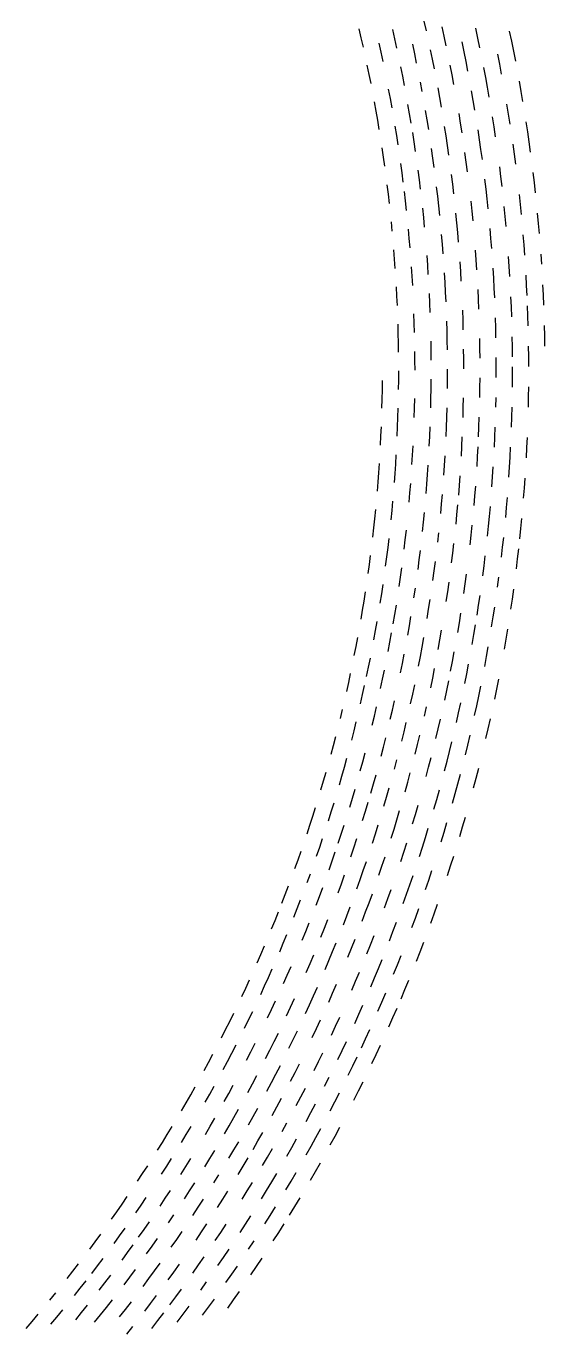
# Model space of a CAD drawing. Header units: metres. Extents: x -298 to 300, y -298 to 299.
# Drawn here: x 204.5 to 300, y -177.2 to 62.7 of the extents above; entities that cross this region are included whole.
import ezdxf

# ---------------------------------------------------------------- set-up
doc = ezdxf.new("R2010")
doc.units = ezdxf.units.M

msp = doc.modelspace()

# ---------------------------------------------------------------- linework, layer by layer
for p, q in [((278.17218, 61.79665, -692.8203), (277.77557, 63.542377, -692.8203)), ((281.45837, 60.785236, -692.8203), (281.06805, 62.551655, -692.8203)), ((266.2058, 60.471638, -692.8203), (265.81775, 62.14223, -692.8203)), ((266.5833, 58.798664, -692.8203), (266.2058, 60.471638, -692.8203)), ((272.37878, 60.293232, -692.8203), (271.99176, 62.002613, -692.8203)), ((272.75513, 58.58144, -692.8203), (272.37878, 60.293232, -692.8203)), ((281.8376, 59.016376, -692.8203), (281.45837, 60.785236, -692.8203)), ((287.64636, 60.459858, -692.8203), (287.25806, 62.265186, -692.8203)), ((288.02344, 58.65209, -692.8203), (287.64636, 60.459858, -692.8203)), ((293.87274, 59.90386, -692.8203), (293.48767, 61.748432, -692.8203)), ((269.85297, 57.851276, -692.8203), (269.48132, 59.54485, -692.8203)), ((270.214, 56.155384, -692.8203), (269.85297, 57.851276, -692.8203)), ((276.0268, 57.58144, -692.8203), (275.65674, 59.31383, -692.8203)), ((276.386, 55.84676, -692.8203), (276.0268, 57.58144, -692.8203)), ((279.29602, 56.54485, -692.8203), (278.93243, 58.29781, -692.8203)), ((285.11475, 57.94765, -692.8203), (284.7422, 59.73714, -692.8203)), ((285.47607, 56.15584, -692.8203), (285.11475, 57.94765, -692.8203)), ((294.24622, 58.056873, -692.8203), (293.87274, 59.90386, -692.8203)), ((294.60803, 56.20757, -692.8203), (294.24622, 58.056873, -692.8203)), ((267.65277, 53.765797, -692.8203), (267.30682, 55.445667, -692.8203)), ((279.64868, 54.7896, -692.8203), (279.29602, 56.54485, -692.8203)), ((282.90845, 53.69588, -692.8203), (282.56262, 55.471607, -692.8203)), ((285.82617, 54.361774, -692.8203), (285.47607, 56.15584, -692.8203)), ((291.66675, 55.666035, -692.8203), (291.30835, 57.496906, -692.8203)), ((292.01355, 53.832935, -692.8203), (291.66675, 55.666035, -692.8203)), ((267.98816, 52.08376, -692.8203), (267.65277, 53.765797, -692.8203)), ((273.81934, 53.43224, -692.8203), (273.4754, 55.150898, -692.8203)), ((274.1526, 51.711475, -692.8203), (273.81934, 53.43224, -692.8203)), ((283.2431, 51.917957, -692.8203), (282.90845, 53.69588, -692.8203)), ((289.08636, 53.215015, -692.8203), (288.7434, 55.02962, -692.8203)), ((289.41785, 51.398304, -692.8203), (289.08636, 53.215015, -692.8203)), ((271.55127, 49.349964, -692.8203), (271.23303, 51.054462, -692.8203)), ((277.39807, 50.629505, -692.8203), (277.07166, 52.370716, -692.8203)), ((280.64026, 49.511005, -692.8203), (280.3208, 51.272633, -692.8203)), ((286.8086, 48.966755, -692.8203), (286.49243, 50.76717, -692.8203)), ((289.73798, 49.579517, -692.8203), (289.41785, 51.398304, -692.8203)), ((295.62378, 50.64638, -692.8203), (295.29688, 52.502247, -692.8203)), ((295.9391, 48.7885, -692.8203), (295.62378, 50.64638, -692.8203)), ((268.93085, 47.02538, -692.8203), (268.6272, 48.71349, -692.8203)), ((271.8589, 47.64345, -692.8203), (271.55127, 49.349964, -692.8203)), ((275.08716, 46.536945, -692.8203), (274.78644, 48.263752, -692.8203)), ((280.94873, 47.747395, -692.8203), (280.64026, 49.511005, -692.8203)), ((287.11353, 47.164387, -692.8203), (286.8086, 48.966755, -692.8203)), ((293.28577, 46.479603, -692.8203), (292.9851, 48.32091, -692.8203)), ((269.22388, 45.335407, -692.8203), (268.93085, 47.02538, -692.8203)), ((275.37695, 44.808247, -692.8203), (275.08716, 46.536945, -692.8203)), ((278.3117, 45.39394, -692.8203), (278.01813, 47.14104, -692.8203)), ((284.46985, 44.786182, -692.8203), (284.17993, 46.57201, -692.8203)), ((290.62964, 44.11147, -692.8203), (290.34387, 45.936024, -692.8203)), ((293.57495, 44.636402, -692.8203), (293.28577, 46.479603, -692.8203)), ((269.5063, 43.643574, -692.8203), (269.22388, 45.335407, -692.8203)), ((272.71716, 42.512745, -692.8203), (272.44183, 44.22481, -692.8203)), ((278.5943, 43.645008, -692.8203), (278.3117, 45.39394, -692.8203)), ((281.80737, 42.4453, -692.8203), (281.53223, 44.214466, -692.8203)), ((284.74854, 42.998554, -692.8203), (284.46985, 44.786182, -692.8203)), ((287.96008, 41.746174, -692.8203), (287.6892, 43.554035, -692.8203)), ((290.90393, 42.285114, -692.8203), (290.62964, 44.11147, -692.8203)), ((296.81476, 43.203327, -692.8203), (296.53455, 45.066883, -692.8203)), ((297.08325, 41.338, -692.8203), (296.81476, 43.203327, -692.8203)), ((272.9818, 40.799, -692.8203), (272.71716, 42.512745, -692.8203)), ((275.92407, 41.34554, -692.8203), (275.65594, 43.077778, -692.8203)), ((276.18127, 39.611652, -692.8203), (275.92407, 41.34554, -692.8203)), ((282.0714, 40.674427, -692.8203), (281.80737, 42.4453, -692.8203)), ((288.2196, 39.936634, -692.8203), (287.96008, 41.746174, -692.8203)), ((294.3728, 39.096333, -692.8203), (294.11847, 40.94469, -692.8203)), ((297.34003, 39.471058, -692.8203), (297.08325, 41.338, -692.8203)), ((270.28967, 38.55782, -692.8203), (270.03918, 40.25472, -692.8203)), ((270.52948, 36.859364, -692.8203), (270.28967, 38.55782, -692.8203)), ((279.3761, 38.387928, -692.8203), (279.12653, 40.141926, -692.8203)), ((279.6147, 36.632343, -692.8203), (279.3761, 38.387928, -692.8203)), ((282.32434, 38.901905, -692.8203), (282.0714, 40.674427, -692.8203)), ((285.5171, 37.625538, -692.8203), (285.2721, 39.41817, -692.8203)), ((288.4677, 38.125477, -692.8203), (288.2196, 39.936634, -692.8203)), ((294.6156, 37.246387, -692.8203), (294.3728, 39.096333, -692.8203)), ((273.71094, 35.64815, -692.8203), (273.47876, 37.366627, -692.8203)), ((276.88745, 34.400623, -692.8203), (276.66296, 36.13912, -692.8203)), ((285.75073, 35.83141, -692.8203), (285.5171, 37.625538, -692.8203)), ((291.8863, 34.96346, -692.8203), (291.65796, 36.79616, -692.8203)), ((273.9325, 33.92821, -692.8203), (273.71094, 35.64815, -692.8203)), ((277.10107, 32.660755, -692.8203), (276.88745, 34.400623, -692.8203)), ((283.0161, 33.575214, -692.8203), (282.79663, 35.352222, -692.8203)), ((289.1438, 32.683094, -692.8203), (288.9298, 34.498646, -692.8203)), ((292.1031, 33.129322, -692.8203), (291.8863, 34.96346, -692.8203)), ((298.03992, 33.86083, -692.8203), (297.81836, 35.73238, -692.8203)), ((298.2497, 31.987936, -692.8203), (298.03992, 33.86083, -692.8203)), ((271.18488, 31.7553, -692.8203), (270.9771, 33.458027, -692.8203)), ((271.38196, 30.05126, -692.8203), (271.18488, 31.7553, -692.8203)), ((274.34296, 30.484274, -692.8203), (274.14313, 32.206898, -692.8203)), ((280.26416, 31.357046, -692.8203), (280.05872, 33.11687, -692.8203)), ((280.45856, 29.595968, -692.8203), (280.26416, 31.357046, -692.8203)), ((283.22437, 31.796804, -692.8203), (283.0161, 33.575214, -692.8203)), ((289.3463, 30.866201, -692.8203), (289.1438, 32.683094, -692.8203)), ((295.4702, 29.832235, -692.8203), (295.27405, 31.687796, -692.8203)), ((274.53198, 28.760427, -692.8203), (274.34296, 30.484274, -692.8203)), ((277.67615, 27.433432, -692.8203), (277.49542, 29.177084, -692.8203)), ((280.64185, 27.8337, -692.8203), (280.45856, 29.595968, -692.8203)), ((286.5725, 28.641012, -692.8203), (286.38403, 30.440542, -692.8203)), ((289.53748, 29.048056, -692.8203), (289.3463, 30.866201, -692.8203)), ((292.68433, 27.6191, -692.8203), (292.50214, 29.457052, -692.8203)), ((295.65472, 27.975485, -692.8203), (295.4702, 29.832235, -692.8203)), ((271.9088, 24.93212, -692.8203), (271.7439, 26.639608, -692.8203)), ((277.84595, 25.68865, -692.8203), (277.67615, 27.433432, -692.8203)), ((283.78204, 26.454184, -692.8203), (283.6073, 28.236227, -692.8203)), ((283.94556, 24.671041, -692.8203), (283.78204, 26.454184, -692.8203)), ((286.74976, 26.840322, -692.8203), (286.5725, 28.641012, -692.8203)), ((292.85498, 25.78002, -692.8203), (292.68433, 27.6191, -692.8203)), ((298.80835, 26.361685, -692.8203), (298.6339, 28.238272, -692.8203)), ((275.03406, 23.582083, -692.8203), (274.87756, 25.309256, -692.8203)), ((281.12537, 22.540335, -692.8203), (280.97534, 24.305807, -692.8203)), ((284.0979, 22.886892, -692.8203), (283.94556, 24.671041, -692.8203)), ((290.04224, 23.586813, -692.8203), (289.88544, 25.408285, -692.8203)), ((296.1383, 22.398672, -692.8203), (295.98877, 24.258627, -692.8203)), ((298.97107, 24.484, -692.8203), (298.80835, 26.361685, -692.8203)), ((275.1797, 21.853933, -692.8203), (275.03406, 23.582083, -692.8203)), ((281.2644, 20.773916, -692.8203), (281.12537, 22.540335, -692.8203)), ((290.18762, 21.764364, -692.8203), (290.04224, 23.586813, -692.8203)), ((296.27606, 20.537802, -692.8203), (296.1383, 22.398672, -692.8203)), ((272.33923, 19.803762, -692.8203), (272.20654, 21.51412, -692.8203)), ((272.46118, 18.092611, -692.8203), (272.33923, 19.803762, -692.8203)), ((278.4154, 18.699697, -692.8203), (278.28955, 20.448294, -692.8203)), ((284.48755, 17.529104, -692.8203), (284.3689, 19.315847, -692.8203)), ((287.34534, 19.62731, -692.8203), (287.21344, 21.431967, -692.8203)), ((287.46588, 17.821829, -692.8203), (287.34534, 19.62731, -692.8203)), ((293.422, 18.41384, -692.8203), (293.2976, 20.256704, -692.8203)), ((299.38818, 18.845266, -692.8203), (299.26093, 20.725729, -692.8203)), ((275.5515, 16.664389, -692.8203), (275.43842, 18.39504, -692.8203)), ((278.53033, 16.950369, -692.8203), (278.4154, 18.699697, -692.8203)), ((281.61475, 15.469839, -692.8203), (281.50903, 17.238607, -692.8203)), ((284.59497, 15.741598, -692.8203), (284.48755, 17.529104, -692.8203)), ((290.55505, 16.291922, -692.8203), (290.4441, 18.116842, -692.8203)), ((293.53485, 16.570211, -692.8203), (293.422, 18.41384, -692.8203)), ((296.61932, 14.950369, -692.8203), (296.5166, 16.813559, -692.8203)), ((272.76257, 12.954855, -692.8203), (272.67285, 14.668081, -692.8203)), ((275.6537, 14.933065, -692.8203), (275.5515, 16.664389, -692.8203)), ((281.70923, 13.70043, -692.8203), (281.61475, 15.469839, -692.8203)), ((290.6546, 14.46633, -692.8203), (290.55505, 16.291922, -692.8203)), ((290.74268, 12.640127, -692.8203), (290.6546, 14.46633, -692.8203)), ((296.71033, 13.086538, -692.8203), (296.61932, 14.950369, -692.8203)), ((299.69897, 13.199514, -692.8203), (299.60718, 15.082083, -692.8203)), ((272.8415, 11.241079, -692.8203), (272.76257, 12.954855, -692.8203)), ((278.80908, 11.698385, -692.8203), (278.72717, 13.449636, -692.8203)), ((281.79272, 11.93041, -692.8203), (281.70923, 13.70043, -692.8203)), ((287.75952, 12.401297, -692.8203), (287.67297, 14.208761, -692.8203)), ((287.83466, 10.593313, -692.8203), (287.75952, 12.401297, -692.8203)), ((293.80383, 11.035452, -692.8203), (293.72577, 12.880941, -692.8203)), ((299.77893, 11.316366, -692.8203), (299.69897, 13.199514, -692.8203)), ((275.95355, 8.002157, -692.8203), (275.8949, 9.735586, -692.8203)), ((278.88, 9.946615, -692.8203), (278.80908, 11.698385, -692.8203)), ((284.9124, 8.585775, -692.8203), (284.8499, 10.375479, -692.8203)), ((293.87024, 9.189505, -692.8203), (293.80383, 11.035452, -692.8203)), ((296.85718, 9.35729, -692.8203), (296.7896, 11.222128, -692.8203)), ((273.01367, 6.097158, -692.8203), (272.96704, 7.812155, -692.8203)), ((276.00134, 6.268393, -692.8203), (275.95355, 8.002157, -692.8203)), ((281.97632, 6.617666, -692.8203), (281.92627, 8.388967, -692.8203)), ((284.96362, 6.795706, -692.8203), (284.9124, 8.585775, -692.8203)), ((290.9381, 7.15859, -692.8203), (290.8844, 8.986166, -692.8203)), ((296.9131, 7.491995, -692.8203), (296.85718, 9.35729, -692.8203)), ((299.94775, 5.664358, -692.8203), (299.90332, 7.548727, -692.8203)), ((273.04956, 4.381857, -692.8203), (273.01367, 6.097158, -692.8203)), ((282.01526, 4.84606, -692.8203), (281.97632, 6.617666, -692.8203)), ((282.0431, 3.07424, -692.8203), (282.01526, 4.84606, -692.8203)), ((288.02173, 3.357473, -692.8203), (287.99194, 5.166861, -692.8203)), ((290.98022, 5.330648, -692.8203), (290.9381, 7.15859, -692.8203)), ((294.00006, 3.649496, -692.8203), (293.96838, 5.49645, -692.8203)), ((299.98035, 3.779745, -692.8203), (299.94775, 5.664358, -692.8203)), ((273.0746, 2.666342, -692.8203), (273.04956, 4.381857, -692.8203)), ((276.07922, 1.065603, -692.8203), (276.06415, 2.800039, -692.8203)), ((279.0536, 2.935995, -692.8203), (279.02673, 4.689047, -692.8203)), ((279.06946, 1.182791, -692.8203), (279.0536, 2.935995, -692.8203)), ((285.04993, 1.42394, -692.8203), (285.0324, 3.214712, -692.8203)), ((288.04004, 1.547903, -692.8203), (288.02173, 3.357473, -692.8203)), ((294.02014, 1.802389, -692.8203), (294.00006, 3.649496, -692.8203)), ((297.0103, 1.894491, -692.8203), (296.98962, 3.760519, -692.8203)), ((276.08337, -0.668894, -692.8203), (276.07922, 1.065603, -692.8203)), ((285.05615, -0.366923, -692.8203), (285.04993, 1.42394, -692.8203)), ((291.03778, -0.154307, -692.8203), (291.0301, 1.674154, -692.8203)), ((297.0193, 0.028311, -692.8203), (297.0103, 1.894491, -692.8203)), ((273.08514, -2.480723, -692.8203), (273.0924, -0.764994, -692.8203)), ((279.05103, -4.077066, -692.8203), (279.06818, -2.323801, -692.8203)), ((282.04297, -4.013987, -692.8203), (282.0597, -2.241953, -692.8203)), ((282.0597, -2.241953, -692.8203), (282.0653, -0.469858, -692.8203)), ((288.02686, -3.881083, -692.8203), (288.0426, -2.071421, -692.8203)), ((291.03406, -1.982767, -692.8203), (291.03778, -0.154307, -692.8203)), ((294.01062, -3.739359, -692.8203), (294.0254, -1.89213, -692.8203)), ((294.0254, -1.89213, -692.8203), (294.02856, -0.04484, -692.8203)), ((270.04602, -5.949411, -692.8203), (270.07513, -4.252665, -692.8203)), ((270.07513, -4.252665, -692.8203), (270.09363, -2.555796, -692.8203)), ((270.08514, -4.242664, -692.8203), (270.10364, -2.545796, -692.8203)), ((273.06714, -4.19639, -692.8203), (273.08514, -2.480723, -692.8203)), ((279.02283, -5.83021, -692.8203), (279.05103, -4.077066, -692.8203)), ((287.99963, -5.690592, -692.8203), (288.02686, -3.881083, -692.8203)), ((296.97583, -5.570108, -692.8203), (297.00208, -3.70405, -692.8203)), ((270.00623, -7.645945, -692.8203), (270.04602, -5.949411, -692.8203)), ((275.9911, -7.606333, -692.8203), (276.03052, -5.872202, -692.8203)), ((278.98364, -7.583139, -692.8203), (279.02283, -5.83021, -692.8203)), ((284.96863, -7.529947, -692.8203), (285.0074, -5.739389, -692.8203)), ((290.95374, -7.467661, -692.8203), (290.99194, -5.639536, -692.8203)), ((296.93787, -7.435984, -692.8203), (296.97583, -5.570108, -692.8203)), ((272.8871, -11.057077, -692.8203), (272.94824, -9.342356, -692.8203)), ((272.94824, -9.342356, -692.8203), (272.99866, -7.627268, -692.8203)), ((275.9408, -9.340219, -692.8203), (275.9911, -7.606333, -692.8203)), ((281.86475, -11.10029, -692.8203), (281.92603, -9.329142, -692.8203)), ((281.92603, -9.329142, -692.8203), (281.97607, -7.557657, -692.8203)), ((284.91858, -9.3202, -692.8203), (284.96863, -7.529947, -692.8203)), ((287.85004, -11.117746, -692.8203), (287.91125, -9.309, -692.8203)), ((293.83557, -11.126444, -692.8203), (293.89673, -9.2801, -692.8203)), ((293.89673, -9.2801, -692.8203), (293.9463, -7.43342, -692.8203)), ((269.82294, -12.733713, -692.8203), (269.89465, -11.038156, -692.8203)), ((272.8152, -12.771433, -692.8203), (272.8871, -11.057077, -692.8203)), ((278.79993, -12.840097, -692.8203), (278.87213, -11.088144, -692.8203)), ((281.79236, -12.871042, -692.8203), (281.86475, -11.10029, -692.8203)), ((287.77747, -12.926096, -692.8203), (287.85004, -11.117746, -692.8203)), ((290.77008, -12.950235, -692.8203), (290.84277, -11.123087, -692.8203)), ((269.74054, -14.428781, -692.8203), (269.82294, -12.733713, -692.8203)), ((278.71667, -14.591562, -692.8203), (278.79993, -12.840097, -692.8203)), ((284.7011, -14.688761, -692.8203), (284.78485, -12.899698, -692.8203)), ((290.6859, -14.776926, -692.8203), (290.77008, -12.950235, -692.8203)), ((296.66895, -14.896158, -692.8203), (296.75378, -13.031748, -692.8203)), ((272.5348, -17.911386, -692.8203), (272.63904, -16.198648, -692.8203)), ((275.52588, -18.003244, -692.8203), (275.6306, -16.271708, -692.8203)), ((275.6306, -16.271708, -692.8203), (275.7245, -14.53956, -692.8203)), ((281.50848, -18.180155, -692.8203), (281.61426, -16.41105, -692.8203)), ((284.60614, -16.477304, -692.8203), (284.7011, -14.688761, -692.8203)), ((287.49146, -18.348032, -692.8203), (287.59814, -16.5413, -692.8203)), ((287.59814, -16.5413, -692.8203), (287.69348, -14.733988, -692.8203)), ((293.47485, -18.50709, -692.8203), (293.5824, -16.66279, -692.8203)), ((293.5824, -16.66279, -692.8203), (293.6784, -14.81785, -692.8203)), ((296.5724, -16.76002, -692.8203), (296.66895, -14.896158, -692.8203)), ((269.42944, -19.510569, -692.8203), (269.54382, -17.81727, -692.8203)), ((272.4198, -19.623453, -692.8203), (272.5348, -17.911386, -692.8203)), ((278.40088, -19.842478, -692.8203), (278.51715, -18.092844, -692.8203)), ((281.3916, -19.948587, -692.8203), (281.50848, -18.180155, -692.8203)), ((290.3645, -20.253366, -692.8203), (290.48315, -18.428537, -692.8203)), ((293.3557, -20.350718, -692.8203), (293.47485, -18.50709, -692.8203)), ((269.16882, -22.894846, -692.8203), (269.30444, -21.203104, -692.8203)), ((269.30444, -21.203104, -692.8203), (269.42944, -19.510569, -692.8203)), ((272.29407, -21.334787, -692.8203), (272.4198, -19.623453, -692.8203)), ((275.14642, -23.193521, -692.8203), (275.2838, -21.464212, -692.8203)), ((278.27368, -21.59138, -692.8203), (278.40088, -19.842478, -692.8203)), ((284.25378, -21.838938, -692.8203), (284.38245, -20.052439, -692.8203)), ((290.2345, -22.077433, -692.8203), (290.3645, -20.253366, -692.8203)), ((296.2126, -22.347544, -692.8203), (296.34424, -20.485788, -692.8203)), ((274.99817, -24.921976, -692.8203), (275.14642, -23.193521, -692.8203)), ((278.13544, -23.339487, -692.8203), (278.27368, -21.59138, -692.8203)), ((280.97437, -25.249155, -692.8203), (281.12457, -23.483164, -692.8203)), ((284.1139, -23.624582, -692.8203), (284.25378, -21.838938, -692.8203)), ((286.9513, -25.56727, -692.8203), (287.10333, -23.763742, -692.8203)), ((287.10333, -23.763742, -692.8203), (287.24402, -21.9593, -692.8203)), ((296.0692, -24.208445, -692.8203), (296.2126, -22.347544, -692.8203)), ((268.69824, -27.96464, -692.8203), (268.86572, -26.275675, -692.8203)), ((271.8523, -26.463694, -692.8203), (272.0103, -24.754984, -692.8203)), ((280.8131, -27.01417, -692.8203), (280.97437, -25.249155, -692.8203)), ((283.8004, -27.193125, -692.8203), (283.96277, -25.409342, -692.8203)), ((289.7755, -27.54429, -692.8203), (289.93994, -25.722971, -692.8203)), ((292.7633, -27.716776, -692.8203), (292.92883, -25.876657, -692.8203)), ((292.92883, -25.876657, -692.8203), (293.08264, -24.035563, -692.8203)), ((268.52014, -29.652506, -692.8203), (268.69824, -27.96464, -692.8203)), ((271.6836, -28.171396, -692.8203), (271.8523, -26.463694, -692.8203)), ((277.47278, -30.322306, -692.8203), (277.6549, -28.578165, -692.8203)), ((277.6549, -28.578165, -692.8203), (277.82605, -26.832926, -692.8203)), ((283.6269, -28.9759, -692.8203), (283.8004, -27.193125, -692.8203)), ((289.59973, -29.364573, -692.8203), (289.7755, -27.54429, -692.8203)), ((295.5691, -29.78541, -692.8203), (295.7475, -27.92747, -692.8203)), ((268.33148, -31.339273, -692.8203), (268.52014, -29.652506, -692.8203)), ((274.29675, -31.82554, -692.8203), (274.48834, -30.101297, -692.8203)), ((280.26282, -32.302776, -692.8203), (280.4574, -30.541056, -692.8203)), ((286.22986, -32.771008, -692.8203), (286.4272, -30.97178, -692.8203)), ((286.4272, -30.97178, -692.8203), (286.61316, -29.171366, -692.8203)), ((289.41235, -31.183756, -692.8203), (289.59973, -29.364573, -692.8203)), ((295.37903, -31.64219, -692.8203), (295.5691, -29.78541, -692.8203)), ((270.9015, -34.990795, -692.8203), (271.1131, -33.287792, -692.8203)), ((271.1131, -33.287792, -692.8203), (271.31396, -31.583536, -692.8203)), ((274.09424, -33.548534, -692.8203), (274.29675, -31.82554, -692.8203)), ((283.03912, -34.31724, -692.8203), (283.24622, -32.538006, -692.8203)), ((291.98608, -35.06593, -692.8203), (292.1977, -33.23048, -692.8203)), ((292.1977, -33.23048, -692.8203), (292.39783, -31.393747, -692.8203)), ((294.96387, -35.352093, -692.8203), (295.17725, -33.497784, -692.8203)), ((267.7019, -36.39204, -692.8203), (267.92236, -34.709087, -692.8203)), ((270.6792, -36.692455, -692.8203), (270.9015, -34.990795, -692.8203)), ((276.63477, -37.28657, -692.8203), (276.86072, -35.547497, -692.8203)), ((276.86072, -35.547497, -692.8203), (277.07568, -33.80702, -692.8203)), ((279.6129, -37.580242, -692.8203), (279.84064, -35.82246, -692.8203)), ((282.8208, -36.095135, -692.8203), (283.03912, -34.31724, -692.8203)), ((288.78198, -36.6338, -692.8203), (289.00354, -34.81843, -692.8203)), ((294.73883, -37.20503, -692.8203), (294.96387, -35.352093, -692.8203)), ((267.47083, -38.07359, -692.8203), (267.7019, -36.39204, -692.8203)), ((273.422, -38.709606, -692.8203), (273.65686, -36.990643, -692.8203)), ((279.37427, -39.33659, -692.8203), (279.6129, -37.580242, -692.8203)), ((285.32758, -39.9546, -692.8203), (285.57007, -38.16084, -692.8203)), ((288.549, -38.447765, -692.8203), (288.78198, -36.6338, -692.8203)), ((269.9483, -41.788708, -692.8203), (270.20264, -40.091473, -692.8203)), ((273.17627, -40.427044, -692.8203), (273.422, -38.709606, -692.8203)), ((275.8916, -42.494946, -692.8203), (276.1502, -40.760357, -692.8203)), ((282.099, -41.42027, -692.8203), (282.35077, -39.64674, -692.8203)), ((285.07385, -41.746838, -692.8203), (285.32758, -39.9546, -692.8203)), ((291.28198, -40.563885, -692.8203), (291.5282, -38.732708, -692.8203)), ((266.44116, -44.784466, -692.8203), (266.71442, -43.109173, -692.8203)), ((266.71442, -43.109173, -692.8203), (266.9771, -41.43223, -692.8203)), ((269.6833, -43.484325, -692.8203), (269.9483, -41.788708, -692.8203)), ((278.59192, -44.596294, -692.8203), (278.86365, -42.844677, -692.8203)), ((281.83606, -43.19218, -692.8203), (282.099, -41.42027, -692.8203)), ((287.7818, -43.880444, -692.8203), (288.04895, -42.071148, -692.8203)), ((293.72235, -44.601757, -692.8203), (293.9939, -42.754986, -692.8203)), ((293.9939, -42.754986, -692.8203), (294.25385, -40.906536, -692.8203)), ((266.15747, -46.45802, -692.8203), (266.44116, -44.784466, -692.8203)), ((272.0857, -47.28062, -692.8203), (272.3745, -45.569805, -692.8203)), ((272.3745, -45.569805, -692.8203), (272.65247, -43.85722, -692.8203)), ((278.30908, -46.346172, -692.8203), (278.59192, -44.596294, -692.8203)), ((284.245, -47.113567, -692.8203), (284.53253, -45.326366, -692.8203)), ((287.5033, -45.68806, -692.8203), (287.7818, -43.880444, -692.8203)), ((290.47443, -46.04777, -692.8203), (290.75507, -44.221508, -692.8203)), ((268.82446, -48.560802, -692.8203), (269.12134, -46.870434, -692.8203)), ((274.74817, -49.41615, -692.8203), (275.0503, -47.68855, -692.8203)), ((275.0503, -47.68855, -692.8203), (275.3416, -45.959118, -692.8203)), ((283.9463, -48.898937, -692.8203), (284.245, -47.113567, -692.8203)), ((286.91235, -49.297894, -692.8203), (287.2135, -47.493908, -692.8203)), ((290.18225, -47.872265, -692.8203), (290.47443, -46.04777, -692.8203)), ((265.24316, -51.467632, -692.8203), (265.5584, -49.799664, -692.8203)), ((268.51697, -50.24928, -692.8203), (268.82446, -48.560802, -692.8203)), ((271.47583, -50.696667, -692.8203), (271.78613, -48.989605, -692.8203)), ((277.39478, -51.58476, -692.8203), (277.7105, -49.840466, -692.8203)), ((280.35486, -52.025433, -692.8203), (280.67328, -50.262554, -692.8203)), ((280.67328, -50.262554, -692.8203), (280.9806, -48.497692, -692.8203)), ((286.5998, -51.099987, -692.8203), (286.91235, -49.297894, -692.8203)), ((292.52026, -51.970898, -692.8203), (292.83813, -50.13145, -692.8203)), ((292.83813, -50.13145, -692.8203), (293.14447, -48.29005, -692.8203)), ((264.91748, -53.133617, -692.8203), (265.24316, -51.467632, -692.8203)), ((271.15485, -52.401806, -692.8203), (271.47583, -50.696667, -692.8203)), ((277.0681, -53.327038, -692.8203), (277.39478, -51.58476, -692.8203)), ((282.9829, -54.24336, -692.8203), (283.3152, -52.46388, -692.8203)), ((289.23706, -53.334362, -692.8203), (289.5636, -51.515636, -692.8203)), ((267.53076, -55.302807, -692.8203), (267.87012, -53.620373, -692.8203)), ((273.4311, -56.306744, -692.8203), (273.7766, -54.5872, -692.8203)), ((273.7766, -54.5872, -692.8203), (274.11127, -52.86555, -692.8203)), ((276.73047, -55.067272, -692.8203), (277.0681, -53.327038, -692.8203)), ((282.6394, -56.020733, -692.8203), (282.9829, -54.24336, -692.8203)), ((285.59442, -56.49409, -692.8203), (285.94086, -54.698162, -692.8203)), ((288.89917, -55.151012, -692.8203), (289.23706, -53.334362, -692.8203)), ((263.87756, -58.118877, -692.8203), (264.23462, -56.4593, -692.8203)), ((267.1809, -56.983105, -692.8203), (267.53076, -55.302807, -692.8203)), ((269.76392, -59.201305, -692.8203), (270.1277, -57.50471, -692.8203)), ((270.1277, -57.50471, -692.8203), (270.4807, -55.80589, -692.8203)), ((278.9704, -59.056164, -692.8203), (279.33307, -57.30174, -692.8203)), ((279.33307, -57.30174, -692.8203), (279.6847, -55.545116, -692.8203)), ((285.2367, -58.287853, -692.8203), (285.59442, -56.49409, -692.8203)), ((291.1333, -59.30778, -692.8203), (291.4973, -57.47685, -692.8203)), ((263.51007, -59.776226, -692.8203), (263.87756, -58.118877, -692.8203)), ((266.44952, -60.337017, -692.8203), (266.8205, -58.661205, -692.8203)), ((275.65198, -60.274853, -692.8203), (276.0224, -58.54124, -692.8203)), ((281.54187, -61.33949, -692.8203), (281.91882, -59.56886, -692.8203)), ((281.91882, -59.56886, -692.8203), (282.28467, -57.79591, -692.8203)), ((287.81702, -60.58784, -692.8203), (288.1891, -58.777843, -692.8203)), ((290.7578, -61.136425, -692.8203), (291.1333, -59.30778, -692.8203)), ((266.068, -62.01048, -692.8203), (266.44952, -60.337017, -692.8203)), ((271.94128, -63.162334, -692.8203), (272.32983, -61.451946, -692.8203)), ((275.27075, -62.006115, -692.8203), (275.65198, -60.274853, -692.8203)), ((284.09607, -63.655224, -692.8203), (284.48755, -61.86848, -692.8203)), ((287.43347, -62.39552, -692.8203), (287.81702, -60.58784, -692.8203)), ((262.34515, -64.73402, -692.8203), (262.74384, -63.083843, -692.8203)), ((268.2024, -65.964, -692.8203), (268.6087, -64.276985, -692.8203)), ((268.6087, -64.276985, -692.8203), (269.0044, -62.587536, -692.8203)), ((271.54187, -64.87028, -692.8203), (271.94128, -63.162334, -692.8203)), ((277.8164, -64.305336, -692.8203), (278.21204, -62.558025, -692.8203)), ((283.69336, -65.43946, -692.8203), (284.09607, -63.655224, -692.8203)), ((287.0387, -64.20075, -692.8203), (287.43347, -62.39552, -692.8203)), ((264.43713, -68.67957, -692.8203), (264.8606, -67.01612, -692.8203)), ((264.8606, -67.01612, -692.8203), (265.27356, -65.350105, -692.8203)), ((274.0617, -67.18513, -692.8203), (274.4756, -65.46131, -692.8203)), ((279.92297, -68.39744, -692.8203), (280.34436, -66.63679, -692.8203)), ((280.34436, -66.63679, -692.8203), (280.75464, -64.87351, -692.8203)), ((289.14093, -68.42649, -692.8203), (289.56238, -66.607796, -692.8203)), ((289.56238, -66.607796, -692.8203), (289.9723, -64.78651, -692.8203)), ((261.08698, -69.669136, -692.8203), (261.51672, -68.02671, -692.8203)), ((270.27954, -69.978645, -692.8203), (270.71106, -68.27848, -692.8203)), ((273.63702, -68.90635, -692.8203), (274.0617, -67.18513, -692.8203)), ((276.12408, -71.2689, -692.8203), (276.5636, -69.53199, -692.8203)), ((276.5636, -69.53199, -692.8203), (276.99207, -67.7924, -692.8203)), ((282.4181, -70.77668, -692.8203), (282.85437, -69.00028, -692.8203)), ((285.7862, -69.60117, -692.8203), (286.21503, -67.80366, -692.8203)), ((260.6469, -71.308846, -692.8203), (261.08698, -69.669136, -692.8203)), ((266.47144, -72.685616, -692.8203), (266.92004, -71.009285, -692.8203)), ((269.8374, -71.67606, -692.8203), (270.27954, -69.978645, -692.8203)), ((278.59265, -73.663185, -692.8203), (279.04712, -71.91071, -692.8203)), ((281.9707, -72.55033, -692.8203), (282.4181, -70.77668, -692.8203)), ((285.34613, -71.396, -692.8203), (285.7862, -69.60117, -692.8203)), ((262.63904, -75.305855, -692.8203), (263.1042, -73.65351, -692.8203)), ((263.1042, -73.65351, -692.8203), (263.5589, -71.9983, -692.8203)), ((266.01233, -74.35908, -692.8203), (266.47144, -72.685616, -692.8203)), ((272.29822, -74.0536, -692.8203), (272.75525, -72.340645, -692.8203)), ((278.1272, -75.41279, -692.8203), (278.59265, -73.663185, -692.8203)), ((281.5122, -74.321175, -692.8203), (281.9707, -72.55033, -692.8203)), ((287.34137, -75.67396, -692.8203), (287.80835, -73.86634, -692.8203)), ((258.78394, -77.83918, -692.8203), (259.26508, -76.211006, -692.8203)), ((259.26508, -76.211006, -692.8203), (259.73596, -74.57981, -692.8203)), ((262.16357, -76.95524, -692.8203), (262.63904, -75.305855, -692.8203)), ((267.96228, -78.43717, -692.8203), (268.44696, -76.75132, -692.8203)), ((268.44696, -76.75132, -692.8203), (268.92108, -75.06248, -692.8203)), ((274.2572, -78.18803, -692.8203), (274.74023, -76.462654, -692.8203)), ((274.74023, -76.462654, -692.8203), (275.2124, -74.73429, -692.8203)), ((283.95825, -76.763466, -692.8203), (284.43213, -74.97721, -692.8203)), ((286.86304, -77.478584, -692.8203), (287.34137, -75.67396, -692.8203)), ((264.57202, -79.361885, -692.8203), (265.06262, -77.69727, -692.8203)), ((270.86255, -79.17487, -692.8203), (271.3518, -77.47077, -692.8203)), ((280.06982, -79.615974, -692.8203), (280.5617, -77.85404, -692.8203)), ((282.97693, -80.32691, -692.8203), (283.47327, -78.54673, -692.8203)), ((283.47327, -78.54673, -692.8203), (283.95825, -76.763466, -692.8203)), ((257.2793, -82.7053, -692.8203), (257.79102, -81.0864, -692.8203)), ((260.67493, -81.88514, -692.8203), (261.18146, -80.24494, -692.8203)), ((264.07098, -81.023384, -692.8203), (264.57202, -79.361885, -692.8203)), ((266.96112, -81.79963, -692.8203), (267.46698, -80.11994, -692.8203)), ((270.36255, -80.87586, -692.8203), (270.86255, -79.17487, -692.8203)), ((276.15552, -82.38108, -692.8203), (276.66492, -80.643654, -692.8203)), ((279.5669, -81.374794, -692.8203), (280.06982, -79.615974, -692.8203)), ((256.75732, -84.32096, -692.8203), (257.2793, -82.7053, -692.8203)), ((260.15808, -83.52213, -692.8203), (260.67493, -81.88514, -692.8203)), ((266.4447, -83.47608, -692.8203), (266.96112, -81.79963, -692.8203)), ((272.21704, -85.05836, -692.8203), (272.7433, -83.34559, -692.8203)), ((272.7433, -83.34559, -692.8203), (273.2588, -81.629555, -692.8203)), ((275.6353, -84.1153, -692.8203), (276.15552, -82.38108, -692.8203)), ((281.42114, -85.648445, -692.8203), (281.95087, -83.877846, -692.8203)), ((284.83655, -84.66627, -692.8203), (285.3601, -82.87415, -692.8203)), ((256.22528, -85.93333, -692.8203), (256.75732, -84.32096, -692.8203)), ((261.9627, -87.63706, -692.8203), (262.50537, -85.988625, -692.8203)), ((262.50537, -85.988625, -692.8203), (263.0376, -84.3368, -692.8203)), ((268.25598, -87.64759, -692.8203), (268.79858, -85.95963, -692.8203)), ((268.79858, -85.95963, -692.8203), (269.33057, -84.26832, -692.8203)), ((271.68005, -86.76777, -692.8203), (272.21704, -85.05836, -692.8203)), ((277.99194, -86.631905, -692.8203), (278.52795, -84.88282, -692.8203)), ((280.88025, -87.41566, -692.8203), (281.42114, -85.648445, -692.8203)), ((284.30176, -86.45512, -692.8203), (284.83655, -84.66627, -692.8203)), ((257.98822, -90.03684, -692.8203), (258.54602, -88.41328, -692.8203)), ((258.54602, -88.41328, -692.8203), (259.09363, -86.78626, -692.8203)), ((264.27405, -90.14872, -692.8203), (264.8324, -88.485695, -692.8203)), ((264.8324, -88.485695, -692.8203), (265.38037, -86.81919, -692.8203)), ((274.00934, -89.29792, -692.8203), (274.5622, -87.57377, -692.8203)), ((276.88702, -90.11982, -692.8203), (277.44495, -88.37757, -692.8203)), ((277.44495, -88.37757, -692.8203), (277.99194, -86.631905, -692.8203)), ((253.99596, -92.34861, -692.8203), (254.5684, -90.75004, -692.8203)), ((254.5684, -90.75004, -692.8203), (255.13078, -89.14793, -692.8203)), ((260.2727, -92.56159, -692.8203), (260.8463, -90.92362, -692.8203)), ((260.8463, -90.92362, -692.8203), (261.40967, -89.28208, -692.8203)), ((266.5647, -92.69068, -692.8203), (267.13904, -91.01319, -692.8203)), ((270.00476, -91.87553, -692.8203), (270.5739, -90.17643, -692.8203)), ((273.44568, -91.01856, -692.8203), (274.00934, -89.29792, -692.8203)), ((282.63, -91.80106, -692.8203), (283.1985, -90.02259, -692.8203)), ((256.25366, -94.88618, -692.8203), (256.84204, -93.27335, -692.8203)), ((262.53625, -95.11643, -692.8203), (263.12592, -93.46415, -692.8203)), ((265.97986, -94.36457, -692.8203), (266.5647, -92.69068, -692.8203)), ((269.425, -93.57099, -692.8203), (270.00476, -91.87553, -692.8203)), ((278.60602, -94.449776, -692.8203), (279.19116, -92.6966, -692.8203)), ((282.0504, -93.575966, -692.8203), (282.63, -91.80106, -692.8203)), ((252.21849, -97.12238, -692.8203), (252.82103, -95.53483, -692.8203)), ((258.4901, -97.45356, -692.8203), (259.0946, -95.82664, -692.8203)), ((261.93628, -96.76496, -692.8203), (262.53625, -95.11643, -692.8203)), ((265.38452, -96.03474, -692.8203), (265.97986, -94.36457, -692.8203)), ((274.54602, -97.052864, -692.8203), (275.14758, -95.32514, -692.8203)), ((275.14758, -95.32514, -692.8203), (275.73828, -93.593666, -692.8203)), ((278.0099, -96.19926, -692.8203), (278.60602, -94.449776, -692.8203)), ((251.60606, -98.70612, -692.8203), (252.21849, -97.12238, -692.8203)), ((254.42796, -99.702095, -692.8203), (255.04662, -98.10059, -692.8203)), ((257.8755, -99.0767, -692.8203), (258.4901, -97.45356, -692.8203)), ((267.62183, -98.63523, -692.8203), (268.23346, -96.950905, -692.8203)), ((270.4657, -99.56715, -692.8203), (271.08313, -97.86494, -692.8203)), ((271.08313, -97.86494, -692.8203), (271.68994, -96.15891, -692.8203)), ((273.9336, -98.7768, -692.8203), (274.54602, -97.052864, -692.8203)), ((250.35136, -101.861946, -692.8203), (250.98369, -100.28599, -692.8203)), ((253.79924, -101.29969, -692.8203), (254.42796, -99.702095, -692.8203)), ((263.53552, -101.02247, -692.8203), (264.16235, -99.36378, -692.8203)), ((266.36676, -101.992195, -692.8203), (266.9995, -100.31568, -692.8203)), ((266.9995, -100.31568, -692.8203), (267.62183, -98.63523, -692.8203)), ((276.15564, -101.42481, -692.8203), (276.78467, -99.68684, -692.8203)), ((278.98566, -102.39417, -692.8203), (279.62073, -100.63828, -692.8203)), ((279.62073, -100.63828, -692.8203), (280.2448, -98.878426, -692.8203)), ((249.70915, -103.43394, -692.8203), (250.35136, -101.861946, -692.8203)), ((255.97044, -103.92252, -692.8203), (256.61566, -102.311226, -692.8203)), ((259.43286, -103.32069, -692.8203), (260.0741, -101.68766, -692.8203)), ((262.89838, -102.67725, -692.8203), (263.53552, -101.02247, -692.8203)), ((272.0315, -103.92521, -692.8203), (272.67627, -102.21305, -692.8203)), ((275.5157, -103.15879, -692.8203), (276.15564, -101.42481, -692.8203)), ((251.85301, -106.0684, -692.8203), (252.51176, -104.48292, -692.8203)), ((255.31517, -105.52976, -692.8203), (255.97044, -103.92252, -692.8203)), ((258.78125, -104.94965, -692.8203), (259.43286, -103.32069, -692.8203)), ((264.40527, -106.997536, -692.8203), (265.06958, -105.3332, -692.8203)), ((267.88916, -106.33625, -692.8203), (268.54926, -104.65006, -692.8203)), ((271.37585, -105.63328, -692.8203), (272.0315, -103.92521, -692.8203)), ((247.72337, -108.12531, -692.8203), (248.39513, -106.56565, -692.8203)), ((251.18431, -107.64976, -692.8203), (251.85301, -106.0684, -692.8203)), ((260.24597, -109.25547, -692.8203), (260.92456, -107.617165, -692.8203)), ((260.92456, -107.617165, -692.8203), (261.5929, -105.97465, -692.8203)), ((263.73053, -108.65769, -692.8203), (264.40527, -106.997536, -692.8203)), ((267.2185, -108.01832, -692.8203), (267.88916, -106.33625, -692.8203)), ((276.3352, -109.37702, -692.8203), (277.01428, -107.63758, -692.8203)), ((277.01428, -107.63758, -692.8203), (277.68237, -105.8939, -692.8203)), ((247.04185, -109.6807, -692.8203), (247.72337, -108.12531, -692.8203)), ((252.59349, -111.916756, -692.8203), (253.28893, -110.32642, -692.8203)), ((256.07306, -111.423836, -692.8203), (256.76538, -109.81168, -692.8203)), ((256.76538, -109.81168, -692.8203), (257.4475, -108.19523, -692.8203)), ((259.55713, -110.88947, -692.8203), (260.24597, -109.25547, -692.8203)), ((269.34485, -110.73243, -692.8203), (270.0326, -109.036964, -692.8203)), ((272.1532, -111.766914, -692.8203), (272.8473, -110.05378, -692.8203)), ((272.8473, -110.05378, -692.8203), (273.53064, -108.33631, -692.8203)), ((248.41057, -113.93241, -692.8203), (249.11876, -112.36829, -692.8203)), ((249.11876, -112.36829, -692.8203), (249.81718, -110.79975, -692.8203)), ((251.88799, -113.50269, -692.8203), (252.59349, -111.916756, -692.8203)), ((265.14325, -113.038795, -692.8203), (265.84558, -111.36964, -692.8203)), ((267.93762, -114.1103, -692.8203), (268.64655, -112.42359, -692.8203)), ((268.64655, -112.42359, -692.8203), (269.34485, -110.73243, -692.8203)), ((244.21825, -115.85874, -692.8203), (244.9387, -114.3209, -692.8203)), ((244.9387, -114.3209, -692.8203), (245.64946, -112.77857, -692.8203)), ((247.69249, -115.49207, -692.8203), (248.41057, -113.93241, -692.8203)), ((257.42908, -115.765236, -692.8203), (258.14862, -114.14442, -692.8203)), ((260.9275, -115.255135, -692.8203), (261.6438, -113.612404, -692.8203)), ((264.43054, -114.70353, -692.8203), (265.14325, -113.038795, -692.8203)), ((273.51, -116.29136, -692.8203), (274.23254, -114.569466, -692.8203)), ((274.23254, -114.569466, -692.8203), (274.94434, -112.843025, -692.8203)), ((249.71196, -118.23359, -692.8203), (250.44719, -116.66117, -692.8203)), ((253.20287, -117.82819, -692.8203), (253.93547, -116.233864, -692.8203)), ((255.9594, -118.99317, -692.8203), (256.69934, -117.38148, -692.8203)), ((256.69934, -117.38148, -692.8203), (257.42908, -115.765236, -692.8203)), ((260.20093, -116.89338, -692.8203), (260.9275, -115.255135, -692.8203)), ((265.7473, -119.14344, -692.8203), (266.48798, -117.47028, -692.8203)), ((269.2694, -118.57499, -692.8203), (270.00635, -116.87977, -692.8203)), ((270.00635, -116.87977, -692.8203), (270.73267, -115.17997, -692.8203)), ((241.99907, -120.44483, -692.8203), (242.7484, -118.920784, -692.8203)), ((245.47966, -120.143654, -692.8203), (246.22704, -118.597755, -692.8203)), ((248.96678, -119.80137, -692.8203), (249.71196, -118.23359, -692.8203)), ((252.46019, -119.417915, -692.8203), (253.20287, -117.82819, -692.8203)), ((261.47528, -121.31684, -692.8203), (262.22968, -119.67048, -692.8203)), ((264.99622, -120.81187, -692.8203), (265.7473, -119.14344, -692.8203)), ((271.27747, -121.42948, -692.8203), (272.0324, -119.72144, -692.8203)), ((272.0324, -119.72144, -692.8203), (272.7766, -118.008736, -692.8203)), ((240.47179, -123.47871, -692.8203), (241.24022, -121.96418, -692.8203)), ((241.24022, -121.96418, -692.8203), (241.99907, -120.44483, -692.8203)), ((244.72258, -121.68482, -692.8203), (245.47966, -120.143654, -692.8203)), ((253.67912, -123.799904, -692.8203), (254.44926, -122.20243, -692.8203)), ((257.1919, -123.39985, -692.8203), (257.95953, -121.78034, -692.8203)), ((257.95953, -121.78034, -692.8203), (258.71692, -120.156044, -692.8203)), ((260.71057, -122.95847, -692.8203), (261.47528, -121.31684, -692.8203)), ((266.9947, -123.632515, -692.8203), (267.76355, -121.95142, -692.8203)), ((245.88817, -126.02491, -692.8203), (246.67247, -124.476295, -692.8203)), ((249.39012, -125.72929, -692.8203), (250.17247, -124.1587, -692.8203)), ((250.17247, -124.1587, -692.8203), (250.94499, -122.5832, -692.8203)), ((252.89891, -125.392525, -692.8203), (253.67912, -123.799904, -692.8203)), ((262.68005, -125.78858, -692.8203), (263.46252, -124.13453, -692.8203)), ((266.21533, -125.308754, -692.8203), (266.9947, -123.632515, -692.8203)), ((238.10954, -127.99308, -692.8203), (238.90636, -126.49323, -692.8203)), ((241.59789, -127.80128, -692.8203), (242.39342, -126.27955, -692.8203)), ((242.39342, -126.27955, -692.8203), (243.17943, -124.752846, -692.8203)), ((245.0941, -127.56861, -692.8203), (245.88817, -126.02491, -692.8203)), ((248.59789, -127.29496, -692.8203), (249.39012, -125.72929, -692.8203)), ((258.35468, -127.8541, -692.8203), (259.15027, -126.22715, -692.8203)), ((261.8872, -127.43769, -692.8203), (262.68005, -125.78858, -692.8203)), ((264.625, -128.64644, -692.8203), (265.4254, -126.98008, -692.8203)), ((268.15076, -128.2134, -692.8203), (268.94843, -126.52479, -692.8203)), ((268.94843, -126.52479, -692.8203), (269.7354, -124.831215, -692.8203)), ((237.3032, -129.48793, -692.8203), (238.10954, -127.99308, -692.8203)), ((240.79271, -129.31801, -692.8203), (241.59789, -127.80128, -692.8203)), ((250.49846, -130.1407, -692.8203), (251.30858, -128.563, -692.8203)), ((254.02025, -129.829, -692.8203), (254.8283, -128.22917, -692.8203)), ((257.5489, -129.47603, -692.8203), (258.35468, -127.8541, -692.8203)), ((263.8142, -130.30772, -692.8203), (264.625, -128.64644, -692.8203)), ((246.16222, -131.9618, -692.8203), (246.98387, -130.4113, -692.8203)), ((248.84856, -133.28069, -692.8203), (249.67845, -131.71327, -692.8203)), ((249.67845, -131.71327, -692.8203), (250.49846, -130.1407, -692.8203)), ((253.20213, -131.42366, -692.8203), (254.02025, -129.829, -692.8203)), ((259.44666, -132.35481, -692.8203), (260.2705, -130.7209, -692.8203)), ((265.69427, -133.24873, -692.8203), (266.52368, -131.57545, -692.8203)), ((233.98454, -135.41588, -692.8203), (234.82817, -133.94173, -692.8203)), ((234.82817, -133.94173, -692.8203), (235.66252, -132.4623, -692.8203)), ((237.47728, -135.33363, -692.8203), (238.3203, -133.83754, -692.8203)), ((238.3203, -133.83754, -692.8203), (239.15392, -132.3362, -692.8203)), ((240.97911, -135.2108, -692.8203), (241.82133, -133.69273, -692.8203)), ((241.82133, -133.69273, -692.8203), (242.65392, -132.16942, -692.8203)), ((245.33086, -133.50716, -692.8203), (246.16222, -131.9618, -692.8203)), ((254.22429, -135.91237, -692.8203), (255.0706, -134.31114, -692.8203)), ((255.0706, -134.31114, -692.8203), (255.90685, -132.70464, -692.8203)), ((261.3191, -135.2607, -692.8203), (262.1612, -133.61494, -692.8203)), ((264.85437, -134.91682, -692.8203), (265.69427, -133.24873, -692.8203)), ((233.13164, -136.88472, -692.8203), (233.98454, -135.41588, -692.8203)), ((242.77867, -138.11153, -692.8203), (243.63902, -136.58205, -692.8203)), ((246.30003, -137.95134, -692.8203), (247.15935, -136.3998, -692.8203)), ((249.82994, -137.75032, -692.8203), (250.68785, -136.17659, -692.8203)), ((250.68785, -136.17659, -692.8203), (251.53593, -134.59755, -692.8203)), ((256.91376, -137.22523, -692.8203), (257.76825, -135.60704, -692.8203)), ((260.46674, -136.90117, -692.8203), (261.3191, -135.2607, -692.8203)), ((238.3955, -139.73293, -692.8203), (239.26622, -138.23097, -692.8203)), ((241.90868, -139.63554, -692.8203), (242.77867, -138.11153, -692.8203)), ((245.43102, -139.49745, -692.8203), (246.30003, -137.95134, -692.8203)), ((251.62523, -140.68388, -692.8203), (252.50157, -139.09883, -692.8203)), ((256.04907, -138.838, -692.8203), (256.91376, -137.22523, -692.8203)), ((229.62828, -142.70583, -692.8203), (230.5178, -141.2588, -692.8203)), ((230.5178, -141.2588, -692.8203), (231.3983, -139.80623, -692.8203)), ((233.12187, -142.73323, -692.8203), (234.01152, -141.2643, -692.8203)), ((234.01152, -141.2643, -692.8203), (234.89195, -139.78981, -692.8203)), ((237.51543, -141.22945, -692.8203), (238.3955, -139.73293, -692.8203)), ((241.0291, -141.1541, -692.8203), (241.90868, -139.63554, -692.8203)), ((247.19688, -142.43874, -692.8203), (248.0844, -140.88142, -692.8203)), ((257.8479, -141.79005, -692.8203), (258.73108, -140.16591, -692.8203)), ((261.3905, -141.5356, -692.8203), (262.2721, -139.88905, -692.8203)), ((228.7296, -144.14725, -692.8203), (229.62828, -142.70583, -692.8203)), ((242.7658, -144.10278, -692.8203), (243.6638, -142.57326, -692.8203)), ((246.29967, -143.99046, -692.8203), (247.19688, -142.43874, -692.8203)), ((248.93657, -145.40569, -692.8203), (249.8427, -143.83736, -692.8203)), ((252.48955, -145.23401, -692.8203), (253.39452, -143.64339, -692.8203)), ((253.39452, -143.64339, -692.8203), (254.28941, -142.04713, -692.8203)), ((256.05103, -145.02164, -692.8203), (256.9546, -143.40868, -692.8203)), ((256.9546, -143.40868, -692.8203), (257.8479, -141.79005, -692.8203)), ((260.4986, -143.17653, -692.8203), (261.3905, -141.5356, -692.8203)), ((230.39769, -147.10625, -692.8203), (231.31493, -145.65428, -692.8203)), ((233.90141, -147.15938, -692.8203), (234.81883, -145.68541, -692.8203)), ((237.41594, -147.17229, -692.8203), (238.33342, -145.67625, -692.8203)), ((238.33342, -145.67625, -692.8203), (239.24144, -144.1745, -692.8203)), ((241.85814, -145.62666, -692.8203), (242.7658, -144.10278, -692.8203)), ((244.47594, -147.07687, -692.8203), (245.39262, -145.53651, -692.8203)), ((248.02061, -146.96828, -692.8203), (248.93657, -145.40569, -692.8203)), ((225.04485, -149.85574, -692.8203), (225.97948, -148.43732, -692.8203)), ((225.97948, -148.43732, -692.8203), (226.9052, -147.01303, -692.8203)), ((229.47136, -148.55243, -692.8203), (230.39769, -147.10625, -692.8203)), ((232.97472, -148.62756, -692.8203), (233.90141, -147.15938, -692.8203)), ((239.07787, -150.16377, -692.8203), (240.01414, -148.65721, -692.8203)), ((243.54955, -148.61147, -692.8203), (244.47594, -147.07687, -692.8203)), ((249.71495, -149.97139, -692.8203), (250.64977, -148.39807, -692.8203)), ((253.27977, -149.82613, -692.8203), (254.21361, -148.23042, -692.8203)), ((256.8283, -149.68355, -692.8203), (257.76123, -148.06546, -692.8203)), ((257.76123, -148.06546, -692.8203), (258.6839, -146.44154, -692.8203)), ((234.60728, -151.62547, -692.8203), (235.55284, -150.14696, -692.8203)), ((245.2141, -151.62122, -692.8203), (246.15935, -150.07611, -692.8203)), ((248.77025, -151.53882, -692.8203), (249.71495, -149.97139, -692.8203)), ((252.33598, -151.41594, -692.8203), (253.27977, -149.82613, -692.8203)), ((222.18773, -154.07553, -692.8203), (223.14891, -152.67491, -692.8203)), ((225.67564, -154.27832, -692.8203), (226.63805, -152.85579, -692.8203)), ((229.17601, -154.44139, -692.8203), (230.13933, -152.99689, -692.8203)), ((230.13933, -152.99689, -692.8203), (231.09361, -151.54639, -692.8203)), ((233.65245, -153.09804, -692.8203), (234.60728, -151.62547, -692.8203)), ((236.21257, -154.64778, -692.8203), (237.17705, -153.15912, -692.8203)), ((239.74803, -154.69081, -692.8203), (240.71275, -153.17993, -692.8203)), ((240.71275, -153.17993, -692.8203), (241.6679, -151.66304, -692.8203)), ((244.25908, -153.16039, -692.8203), (245.2141, -151.62122, -692.8203)), ((247.81578, -153.10031, -692.8203), (248.77025, -151.53882, -692.8203)), ((253.9688, -154.50233, -692.8203), (254.93211, -152.90205, -692.8203)), ((220.23888, -156.85857, -692.8203), (221.2177, -155.47011, -692.8203)), ((221.2177, -155.47011, -692.8203), (222.18773, -154.07553, -692.8203)), ((224.70427, -155.69478, -692.8203), (225.67564, -154.27832, -692.8203)), ((235.2387, -156.1304, -692.8203), (236.21257, -154.64778, -692.8203)), ((249.44481, -156.14946, -692.8203), (250.41844, -154.57768, -692.8203)), ((252.99553, -156.09654, -692.8203), (253.9688, -154.50233, -692.8203)), ((226.23161, -158.73827, -692.8203), (227.22209, -157.31213, -692.8203)), ((230.73271, -157.47945, -692.8203), (231.7152, -156.02509, -692.8203)), ((236.79723, -159.18675, -692.8203), (237.79027, -157.69427, -692.8203)), ((240.343, -159.25626, -692.8203), (241.33635, -157.74152, -692.8203)), ((243.90007, -159.2855, -692.8203), (244.89354, -157.74844, -692.8203)), ((244.89354, -157.74844, -692.8203), (245.87737, -156.20517, -692.8203)), ((248.46129, -157.71515, -692.8203), (249.44481, -156.14946, -692.8203)), ((251.0189, -159.2665, -692.8203), (252.01219, -157.6846, -692.8203)), ((217.25047, -160.98677, -692.8203), (218.25523, -159.61696, -692.8203)), ((220.73033, -161.29892, -692.8203), (221.73705, -159.90724, -692.8203)), ((221.73705, -159.90724, -692.8203), (222.73491, -158.5093, -692.8203)), ((225.23222, -160.15816, -692.8203), (226.23161, -158.73827, -692.8203)), ((227.73082, -161.80516, -692.8203), (228.74046, -160.36954, -692.8203)), ((231.25066, -161.99892, -692.8203), (232.26146, -160.5412, -692.8203)), ((232.26146, -160.5412, -692.8203), (233.26317, -159.07716, -692.8203)), ((235.79478, -160.67297, -692.8203), (236.79723, -159.18675, -692.8203)), ((239.34007, -160.76474, -692.8203), (240.343, -159.25626, -692.8203)), ((250.01573, -160.84212, -692.8203), (251.0189, -159.2665, -692.8203)), ((216.23705, -162.35027, -692.8203), (217.25047, -160.98677, -692.8203)), ((222.18065, -164.37988, -692.8203), (223.20671, -162.97902, -692.8203)), ((223.20671, -162.97902, -692.8203), (224.22392, -161.57178, -692.8203)), ((226.71208, -163.23444, -692.8203), (227.73082, -161.80516, -692.8203)), ((240.86186, -163.85893, -692.8203), (241.8842, -162.34082, -692.8203)), ((245.45195, -162.3747, -692.8203), (246.46483, -160.82782, -692.8203)), ((213.14568, -166.40224, -692.8203), (214.18462, -165.05804, -692.8203)), ((216.61662, -166.80167, -692.8203), (217.658, -165.43568, -692.8203)), ((217.658, -165.43568, -692.8203), (218.69078, -164.06319, -692.8203)), ((228.16344, -166.33368, -692.8203), (229.20158, -164.89522, -692.8203)), ((231.69237, -166.55415, -692.8203), (232.7318, -165.09354, -692.8203)), ((235.23424, -166.73492, -692.8203), (236.27477, -165.25204, -692.8203)), ((236.27477, -165.25204, -692.8203), (237.30595, -163.76268, -692.8203)), ((239.83006, -165.37062, -692.8203), (240.86186, -163.85893, -692.8203)), ((242.35521, -166.97688, -692.8203), (243.39708, -165.44931, -692.8203)), ((246.94688, -165.53082, -692.8203), (247.97966, -163.97433, -692.8203)), ((212.09825, -167.73988, -692.8203), (213.14568, -166.40224, -692.8203)), ((219.05003, -168.54347, -692.8203), (220.10228, -167.16216, -692.8203)), ((222.54796, -168.88681, -692.8203), (223.60228, -167.48354, -692.8203)), ((223.60228, -167.48354, -692.8203), (224.64781, -166.07367, -692.8203)), ((226.06004, -169.19095, -692.8203), (227.1162, -167.76562, -692.8203)), ((227.1162, -167.76562, -692.8203), (228.16344, -166.33368, -692.8203)), ((230.64366, -168.00824, -692.8203), (231.69237, -166.55415, -692.8203)), ((241.30376, -168.49788, -692.8203), (242.35521, -166.97688, -692.8203)), ((245.90434, -167.0808, -692.8203), (246.94688, -165.53082, -692.8203)), ((213.44121, -170.86009, -692.8203), (214.50816, -169.51393, -692.8203)), ((214.50816, -169.51393, -692.8203), (215.5667, -168.1611, -692.8203)), ((217.98906, -169.91817, -692.8203), (219.05003, -168.54347, -692.8203)), ((232.05699, -171.14395, -692.8203), (233.12529, -169.68092, -692.8203)), ((236.67772, -169.86642, -692.8203), (237.7379, -168.37442, -692.8203)), ((242.71855, -171.6911, -692.8203), (243.79015, -170.161, -692.8203)), ((208.90587, -171.71307, -692.8203), (209.97832, -170.39536, -692.8203)), ((214.75462, -174.00195, -692.8203), (215.84135, -172.64745, -692.8203)), ((219.3322, -173.05661, -692.8203), (220.41283, -171.6734, -692.8203)), ((222.838, -173.42683, -692.8203), (223.92088, -172.02162, -692.8203)), ((226.35826, -173.75797, -692.8203), (227.44322, -172.33064, -692.8203)), ((227.44322, -172.33064, -692.8203), (228.51909, -170.89653, -692.8203)), ((230.97948, -172.60028, -692.8203), (232.05699, -171.14395, -692.8203)), ((238.09227, -173.02097, -692.8203), (239.17223, -171.51999, -692.8203)), ((241.63731, -173.21445, -692.8203), (242.71855, -171.6911, -692.8203)), ((205.63908, -175.62553, -692.8203), (206.73619, -174.32822, -692.8203)), ((209.08922, -176.17708, -692.8203), (210.18974, -174.85808, -692.8203)), ((210.18974, -174.85808, -692.8203), (211.28197, -173.53223, -692.8203)), ((213.65947, -175.3496, -692.8203), (214.75462, -174.00195, -692.8203)), ((217.14488, -175.80255, -692.8203), (218.2429, -174.43301, -692.8203)), ((218.2429, -174.43301, -692.8203), (219.3322, -173.05661, -692.8203)), ((221.74626, -174.82526, -692.8203), (222.838, -173.42683, -692.8203)), ((228.7971, -175.49248, -692.8203), (229.8928, -174.04979, -692.8203)), ((232.3438, -175.76712, -692.8203), (233.44115, -174.30217, -692.8203)), ((233.44115, -174.30217, -692.8203), (234.52934, -172.83037, -692.8203)), ((237.00279, -174.51514, -692.8203), (238.09227, -173.02097, -692.8203)), ((204.5338, -176.91594, -692.8203), (205.63908, -175.62553, -692.8203)), ((223.05003, -177.99875, -692.8203), (224.16167, -176.59207, -692.8203)), ((227.6923, -176.92827, -692.8203), (228.7971, -175.49248, -692.8203))]:
    msp.add_line(p, q)

doc.saveas('drawing.dxf')
